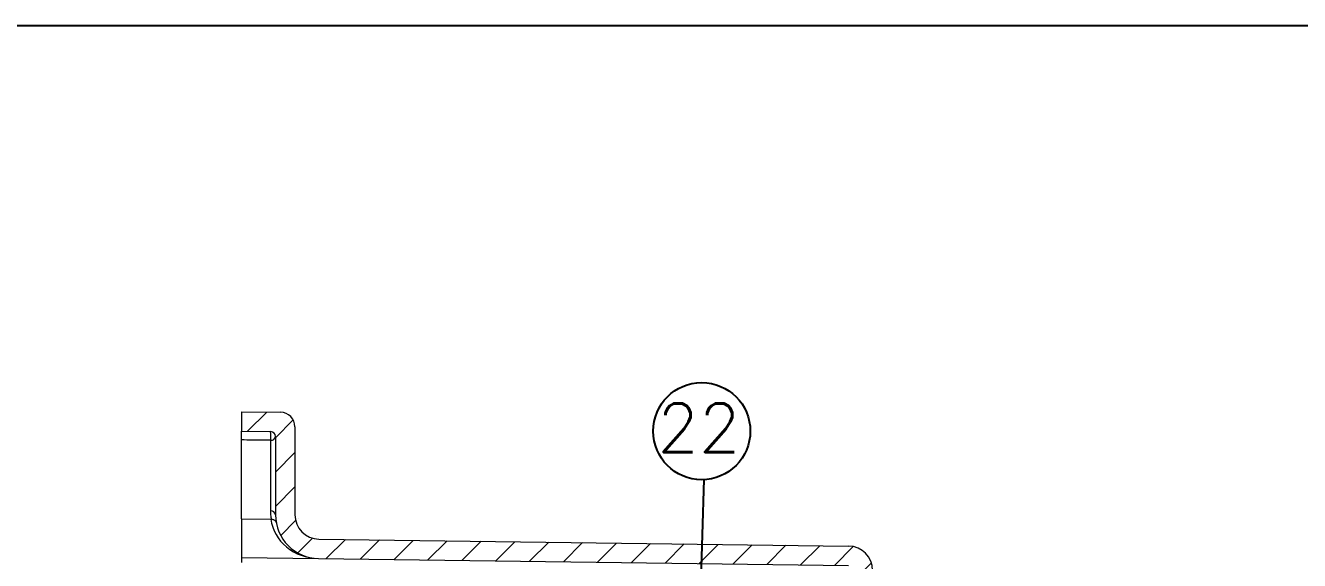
# Model space of a CAD drawing. Extents: x 14808 to 20058, y -13198 to -11680.
# Drawn here: x 18985.7 to 19116.9, y -12609.5 to -12554.4 of the extents above; entities that cross this region are included whole.
import ezdxf

# ---------------------------------------------------------------- set-up
doc = ezdxf.new("R2010")
doc.units = 0
doc.header["$LTSCALE"] = 7
doc.header["$MEASUREMENT"] = 0
doc.layers.get('0').update_dxf_attribs({"color": 2, "linetype": 'CONTINUOUS'})
doc.layers.add('DWG', color=7, linetype='CONTINUOUS')
doc.layers.add('TXT', color=4, linetype='CONTINUOUS')
doc.styles.add('GHS', font='romans', dxfattribs={"bigfont": 'ghs'})
doc.dimstyles.new('STANDARD$7', dxfattribs={"dimtxt": 3.5, "dimasz": 3, "dimexe": 1, "dimexo": 0.0625, "dimgap": 1, "dimtad": 1, "dimdec": 4, "dimzin": 0, "dimdsep": 46, "dimtxsty": 'GHS', "dimcen": 1, "dimclrt": 2, "dimadec": 0, "dimazin": 0, "dimtfac": 1, "dimtdec": 4, "dimtofl": 0, "dimtmove": 0, "dimatfit": 3, "dimfxl": 1, "dimtolj": 1, "dimtzin": 0, "dimarcsym": 0})

msp = doc.modelspace()

# ---------------------------------------------------------------- hatches: boundary and pattern name
at = {"linetype": 'Continuous', "lineweight": 0}
h = msp.add_hatch(dxfattribs=at)
h.set_pattern_fill('ANSI31', color=2, scale=20, style=0)
h.set_pattern_definition([(45, (85.4865, 0), (-1.76776695, 1.76776695), [])])
edge = h.paths.add_edge_path(flags=0)
edge.add_line((19072.96, -12613.12), (19072.96, -12610.5))
edge.add_arc((19070.46, -12610.5), 2.5, 0, 89.25)
edge.add_line((19070.49, -12608), (19015.92, -12607.28))
edge.add_arc((19015.96, -12604.78), 2.5, 180, 269.25, ccw=False)
edge.add_line((19013.46, -12604.78), (19013.46, -12595.73))
edge.add_arc((19011.96, -12595.73), 1.5, 0, 89.25)
edge.add_line((19011.98, -12594.23), (19007.96, -12594.18))
edge.add_line((19007.96, -12594.18), (19007.96, -12596.18))
edge.add_line((19007.96, -12596.18), (19010.96, -12596.22))
edge.add_arc((19010.96, -12596.72), 0.5, 0, 89.25, ccw=False)
edge.add_line((19011.46, -12596.72), (19011.46, -12604.78))
edge.add_arc((19015.96, -12604.78), 4.5, 180, 269.25)
edge.add_line((19015.9, -12609.28), (19070.46, -12610))
edge.add_arc((19070.46, -12610.5), 0.5, 0, 89.25, ccw=False)
edge.add_line((19070.96, -12610.5), (19070.96, -12613.12))
edge.add_line((19070.96, -12613.12), (19072.96, -12613.12))

# ---------------------------------------------------------------- linework, layer by layer
at = {"color": 7, "linetype": 'Continuous', "lineweight": 15}
for p, q in [((19007.96, -12594.18), (19011.98, -12594.23)), ((19007.96, -12594.18), (19007.96, -12596.18)), ((19007.96, -12596.18), (19010.96, -12596.22)), ((19013.46, -12595.73), (19013.46, -12604.78)), ((19007.96, -12605.18), (19007.96, -12597.08)), ((19010.97, -12604.38), (19010.97, -12597.11)), ((19011.46, -12596.72), (19011.46, -12604.78)), ((19007.96, -12605.18), (19011.05, -12605.23)), ((19007.96, -12605.18), (19007.96, -12609.18)), ((19015.92, -12607.28), (19070.49, -12608)), ((19007.96, -12609.18), (19015.9, -12609.28)), ((19007.96, -12609.18), (19007.96, -12609.68)), ((19015.9, -12609.28), (19070.46, -12610))]:
    msp.add_line(p, q, dxfattribs=at)
msp.add_circle((19055.36, -12596.17), 5)
for centre, radius, start, end in [((19011.96, -12595.73), 1.5, 0, 89.25), ((19010.96, -12596.72), 0.5, 0, 89.25), ((19005.59, -12596.68), 5.39, 355.3984, 4.8819), ((19011.01, -12596.66), 0.454, 264.76, 352.3976), ((19011, -12604.83), 0.459, 6.397, 94.4429), ((19015.96, -12604.78), 4.5, 180, 269.25), ((19015.96, -12604.78), 2.5, 180, 269.25), ((19070.46, -12610.5), 2.5, 0, 89.25)]:
    msp.add_arc(centre, radius, start, end, dxfattribs=at)
at = {"color": 8, "linetype": 'Continuous', "lineweight": 15}
msp.add_ellipse((19015.96, -12604.78), major_axis=(4.99, -0.07), ratio=0.90118, start_param=3.255932, end_param=4.712389, dxfattribs=at)
at = {"color": 7, "linetype": 'Continuous', "lineweight": 15}
for points, knots in [([(19007.96, -12597.08), (19007.96, -12597.04), (19007.96, -12596.96), (19007.96, -12596.81), (19007.96, -12596.64), (19007.96, -12596.47), (19007.96, -12596.33), (19007.96, -12596.23), (19007.96, -12596.18), (19007.96, -12596.18), (19007.96, -12596.18)], [0, 0, 0, 0, 0.1351481, 0.2703006, 0.4053416, 0.5402471, 0.6750929, 0.809981, 0.9449947, 1, 1, 1, 1]), ([(19010.97, -12597.11), (19010.33, -12597.1), (19009.33, -12597.09), (19008.33, -12597.08), (19007.96, -12597.08)], [0, 0, 0, 0, 0.629453, 1, 1, 1, 1]), ([(19011.05, -12605.24), (19011.09, -12605.24), (19011.18, -12605.24), (19011.3, -12605.3), (19011.4, -12605.37), (19011.46, -12605.44), (19011.5, -12605.51), (19011.52, -12605.56), (19011.53, -12605.59), (19011.53, -12605.6), (19011.53, -12605.61), (19011.53, -12605.62), (19011.53, -12605.62), (19011.53, -12605.62)], [0, 0, 0, 0, 0.168619, 0.354362, 0.510742, 0.641983, 0.747739, 0.824123, 0.85978, 0.885627, 0.915967, 0.96711, 1, 1, 1, 1])]:
    msp.add_open_spline(points, degree=3, knots=knots, dxfattribs=at)
at = {"color": 8, "linetype": 'Continuous', "lineweight": 15}
msp.add_open_spline([(19011.05, -12605.22), (19011.05, -12605.22), (19011.05, -12605.22), (19011.02, -12605.07), (19010.98, -12604.8), (19010.97, -12604.52), (19010.97, -12604.38)], degree=3, knots=[0, 0, 0, 0, 0.186037, 0.460001, 0.726154, 1, 1, 1, 1], dxfattribs=at)
at = {"layer": 'TXT'}
msp.add_line((18415.5, -12554.43), (19195.5, -12554.43), dxfattribs=at)

# ---------------------------------------------------------------- texts
at = {"layer": 'DWG', "style": 'GHS'}
msp.add_text('22', height=5, dxfattribs=at).set_placement((19050.78, -12598.32))

# ---------------------------------------------------------------- leaders
msp.add_leader([(19054.96, -12623.93), (19055.6, -12601.16)], dimstyle='STANDARD$7', override={"dimtxt": 3, "dimexo": 0.3, "dimgap": 2, "dimtad": 0, "dimdec": 1, "dimzin": 8, "dimcen": 0, "dimclrd": 2, "dimclre": 2, "dimazin": 2, "dimtp": 0.1, "dimtfac": 0.5, "dimtdec": 1, "dimfxl": 2.5, "dimarcsym": 1})

doc.saveas('drawing.dxf')
